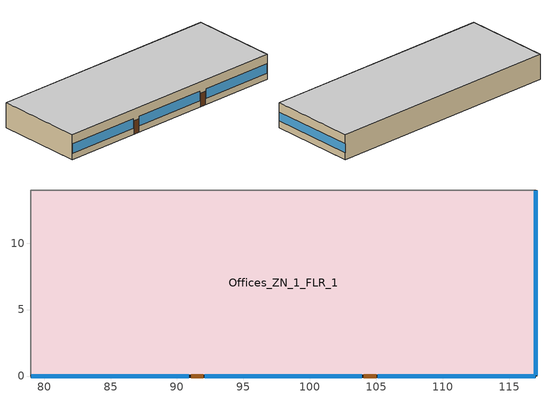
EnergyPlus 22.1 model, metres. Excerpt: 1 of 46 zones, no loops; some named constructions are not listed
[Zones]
Offices_ZN_1_FLR_1
 floor ground (Offices_ZN_1_FLR_1_Floor_Ffactor): 79,14 117,14 117,0 79,0 z0
 wall outside (nonres_ext_wall_grd): 79,0 117,0 117,14 z0:4
 wall to Gym_ZN_1_FLR_1 (int_wall): 117,14 79,14 z0:4
 wall to Lobby_ZN_1_FLR_1 (int_wall): 79,14 79,0 z0:4
 window (NonresWindow_U_0.369_SHGC_0.357): 117,0.05 117,13.95 z1.1:2.51; 79.05,0 90.87,0 / 92.09,0 103.91,0 / 105.13,0 116.95,0 z1:2.5
 door (Swinging Door_con): 91.08,0 91.99,0 / 104.08,0 104.99,0 z0:2.13
 ceiling to Offices_ZN_1_FLR_2 (int_slab_ceiling): 79,0 117,0 117,14 79,14 z4
[EnergyManagementSystem:Actuator]
Name | Actuated Component Unique | Actuated Component Type | Actuated Component Control Type
mCl2_Pod_1_ZN_1_FLR_2_LAr | Mult_Class_2_Pod_1_ZN_1_FLR_2_lights | Lights | Electricity Rate
cCL1_Pod_2_ZN_1_FLR_2_LAr | Corner_Class_1_Pod_2_ZN_1_FLR_2_lights | Lights | Electricity Rate
mCl1_Pod_2_ZN_1_FLR_2_LAr | Mult_Class_1_Pod_2_ZN_1_FLR_2_lights | Lights | Electricity Rate
cPOD2_ZN_1_FLR_2_LAr | Corridor_Pod_2_ZN_1_FLR_2_lights | Lights | Electricity Rate
cCL2_Pod_2_ZN_1_FLR_2_LAr | Corner_Class_2_Pod_2_ZN_1_FLR_2_lights | Lights | Electricity Rate
mCl2_Pod_2_ZN_1_FLR_2_LAr | Mult_Class_2_Pod_2_ZN_1_FLR_2_lights | Lights | Electricity Rate
cCL1_Pod_3_ZN_1_FLR_2_LAr | Corner_Class_1_Pod_3_ZN_1_FLR_2_lights | Lights | Electricity Rate
mCl1_Pod_3_ZN_1_FLR_2_LAr | Mult_Class_1_Pod_3_ZN_1_FLR_2_lights | Lights | Electricity Rate
cPOD3_ZN_1_FLR_2_LAr | Corridor_Pod_3_ZN_1_FLR_2_lights | Lights | Electricity Rate
cCL2_Pod_3_ZN_1_FLR_2_LAr | Corner_Class_2_Pod_3_ZN_1_FLR_2_lights | Lights | Electricity Rate
mCl2_Pod_3_ZN_1_FLR_2_LAr | Mult_Class_2_Pod_3_ZN_1_FLR_2_lights | Lights | Electricity Rate
Main_Corridor_ZN_1_FLR_2_LAr | Main_Corridor_ZN_1_FLR_2_lights | Lights | Electricity Rate
Lobby_ZN_1_FLR_2_LAr | Lobby_ZN_1_FLR_2_lights | Lights | Electricity Rate
Mech_ZN_1_FLR_2_LAr | Mech_ZN_1_FLR_2_lights | Lights | Electricity Rate
BATHROOMS_ZN_1_FLR_2_LAr | BATHROOMS_ZN_1_FLR_2_lights | Lights | Electricity Rate
Offices_ZN_1_FLR_2_LAr | Offices_ZN_1_FLR_2_lights | Lights | Electricity Rate
LMC_ZN_1_FLR_2_LAr | Library_Media_Center_ZN_1_FLR_2_lights | Lights | Electricity Rate
vav_pod_1_MAX_OA_FRAC | VAV_POD_1 Max OA Fraction | Schedule:Constant | Schedule Value
vav_pod_2_MAX_OA_FRAC | VAV_POD_2 Max OA Fraction | Schedule:Constant | Schedule Value
vav_pod_3_MAX_OA_FRAC | VAV_POD_3 Max OA Fraction | Schedule:Constant | Schedule Value
vav_other_MAX_OA_FRAC | VAV_OTHER Max OA Fraction | Schedule:Constant | Schedule Value
CLGSETP_SCH_Actuator | CLGSETP_SCH_Yes_Optimum | Schedule:Compact | Schedule Value
CLGSETP_SCH_w_SB_Actuator | CLGSETP_SCH_Yes_Optimum_w_SB | Schedule:Compact | Schedule Value
HTGSETP_SCH_Actuator | HTGSETP_SCH_Yes_Optimum | Schedule:Compact | Schedule Value
HTGSETP_SCH_w_SB_Actuator | HTGSETP_SCH_Yes_Optimum_w_SB | Schedule:Compact | Schedule Value
BoilerCurve | HeatSys1 BOILER EFFICIENCY CURVE | Curve | Curve Result
[AvailabilityManager:NightCycle] Applicability Schedule=Always_On; Fan Schedule=HVACOperationSchd; Control Type=CycleOnAny; Thermostat Tolerance {deltaC}=1; Cycling Run Time Control Type=FixedRunTime; Cycling Run Time {s}=1800
VAV_POD_1 Availability Manager; VAV_POD_2 Availability Manager; VAV_POD_3 Availability Manager; VAV_OTHER Availability Manager; PSZ-AC_3:7 Availability Manager; PSZ-AC_1:5 Availability Manager; PSZ-AC_2:6 Availability Manager; PSZ-AC_4:8 Availability Manager; PSZ-AC_5:9 Availability Manager
[Schedule:Compact]
PV_SCH; ALWAYS_ON: Through: 12/31, For: AllDays, Until: 24:00, 1
Offices Binary Occupancy: Through: 6/30, For: Weekdays, Until: 01:00, 0, Until: 02:00, 0, Until: 03:00, 0, Until: 04:00, 0, Until: 05:00, 0, Until: 06:00, 0, Until: 07:00, 0, Until: 08:00, 0, Until: 09:00, 1, Until: 10:00, 1, Until: 11:00, 1, Until: 12:00, 1, Until: 13:00, 1, Until: 14:00, 1, Until: 15:00, 1, Until: 16:00, 1, Until: 17:00, 1, Until: 18:00, 1, Until: 19:00, 1, Until: 21:00, 1, Until: 21:00, 1, Until: 22:00, 0, Until: 23:00, 0, Until: 24:00, 0, For: SummerDesignDay, Until: 08:00, 1e-09, Until: 17:00, 0.95, Until: 21:00, 0.15, Until: 24:00, 1e-09, For: WeekEnds Holidays AllOtherDays, Until: 24:00, 0, Through: 9/1, For: Weekdays, Until: 01:00, 0, Until: 02:00, 0, Until: 03:00, 0, Until: 04:00, 0, Until: 05:00, 0, Until: 06:00, 0, Until: 07:00, 0, Until: 08:00, 0, Until: 09:00, 1, Until: 10:00, 1, Until: 11:00, 1, Until: 12:00, 1, Until: 13:00, 1, Until: 14:00, 1, Until: 15:00, 1, Until: 16:00, 1, Until: 17:00, 1, Until: 18:00, 1, Until: 19:00, 1, Until: 20:00, 1, Until: 21:00, 1, Until: 22:00, 0, Until: 23:00, 0, Until: 24:00, 0, For: SummerDesignDay, Until: 24:00, 0.95, For: WeekEnds Holidays AllOtherDays, Until: 24:00, 0, Through: 12/31, For: Weekdays, Until: 01:00, 0, Until: 02:00, 0, Until: 03:00, 0, Until: 04:00, 0, Until: 05:00, 0, Until: 06:00, 0, Until: 07:00, 0, Until: 08:00, 0, Until: 09:00, 1, Until: 10:00, 1, Until: 11:00, 1, Until: 12:00, 1, Until: 13:00, 1, Until: 14:00, 1, Until: 15:00, 1, Until: 16:00, 1, Until: 17:00, 1, Until: 18:00, 1, Until: 19:00, 1, Until: 20:00, 1, Until: 21:00, 1, Until: 22:00, 0, Until: 23:00, 0, Until: 24:00, 0, For: SummerDesignDay, Until: 08:00, 1e-09, Until: 17:00, 0.95, Until: 21:00, 0.15, Until: 24:00, 1e-09, For: WeekEnds WinterDesignDay Holidays AllOtherDays, Until: 24:00, 0
HVACOperationSchd: Through: 12/31, For: Weekdays SummerDesignDay WinterDesignDay, Until: 07:00, 0, Until: 21:00, 1, Until: 24:00, 0, For: WeekEnds Holidays AllOtherDays, Until: 24:00, 0
HTGSETP_SCH_YES_OPTIMUM: Through: 12/31, For: SummerDesignDay, Until: 24:00, 15.6, For: WinterDesignDay, Until: 24:00, 21, For: Weekdays, Until: 06:00, 15.6, Until: 07:00, 17.8, Until: 08:00, 20, Until: 21:00, 21, Until: 24:00, 15.6, For: WeekEnds Holidays AllOtherDays, Until: 24:00, 15.6
HTGSETP_SCH_Yes_Optimum_w_SB: Through: 12/31, For: Weekdays, Until: 01:00, 15.6, Until: 02:00, 15.6, Until: 03:00, 15.6, Until: 04:00, 15.6, Until: 05:00, 15.6, Until: 06:00, 15.6, Until: 07:00, 17.8, Until: 08:00, 20, Until: 09:00, 21, Until: 10:00, 21, Until: 11:00, 21, Until: 12:00, 21, Until: 13:00, 20.4444, Until: 14:00, 21, Until: 15:00, 20.4444, Until: 16:00, 21, Until: 17:00, 21, Until: 18:00, 21, Until: 19:00, 21, Until: 20:00, 21, Until: 21:00, 21, Until: 22:00, 15.6, Until: 23:00, 15.6, Until: 24:00, 15.6, For: SummerDesignDay, Until: 24:00, 15.6, For: WinterDesignDay, Until: 24:00, 21, For: WeekEnds Holidays AllOtherDays, Until: 24:00, 15.6
CLGSETP_SCH_YES_OPTIMUM: Through: 12/31, For: SummerDesignDay, Until: 24:00, 24, For: WinterDesignDay, Until: 24:00, 29.44, For: Weekdays, Until: 06:00, 29.44, Until: 07:00, 27.8, Until: 08:00, 25.6, Until: 21:00, 24, Until: 24:00, 29.44, For: WeekEnds Holidays AllOtherDays, Until: 24:00, 29.44
CLGSETP_SCH_Yes_Optimum_w_SB: Through: 12/31, For: Weekdays, Until: 01:00, 29.44, Until: 02:00, 29.44, Until: 03:00, 29.44, Until: 04:00, 29.44, Until: 05:00, 29.44, Until: 06:00, 29.44, Until: 07:00, 27.8, Until: 08:00, 25.6, Until: 09:00, 24, Until: 10:00, 24, Until: 11:00, 24, Until: 12:00, 24, Until: 13:00, 24.5556, Until: 14:00, 24, Until: 15:00, 24.5556, Until: 16:00, 24, Until: 17:00, 24, Until: 18:00, 24, Until: 19:00, 24, Until: 20:00, 24, Until: 21:00, 24, Until: 22:00, 29.44, Until: 23:00, 29.44, Until: 24:00, 29.44, For: SummerDesignDay, Until: 24:00, 24, For: WinterDesignDay, Until: 24:00, 29.44, For: WeekEnds Holidays AllOtherDays, Until: 24:00, 29.44
[Schedule:Constant]
VAV_POD_1 Max OA Fraction; VAV_POD_2 Max OA Fraction; VAV_POD_3 Max OA Fraction; VAV_OTHER Max OA Fraction: 1
[Curve:Quadratic]
Name | Coefficient1 Constant | Coefficient2 x | Coefficient3 x**2 | Minimum Value of x | Maximum Value of x
RACK1_RackCOPfTCurve | 1.7603 | -0.0377 | 0.0004 | 10 | 35
RACK1_RackCondFanCurve2 | 0 | 0.0286 | 0 | 0 | 35
RACK2_RackCOPfTCurve | 1 | 0 | 0 | 0 | 50
HeatSys1 Boiler Efficiency Curve | 1 | 0 | 0 | 0 | 1
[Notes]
The DOE Prototype Building Models were developed by Pacific Northwest National Laboratory (PNNL), under contract with the U.S.
Department of Energy (DOE).  These building models were derived from DOE's Commercial Reference Building Models with modifications
based on input from the ASHRAE Standard 90.1 committee, the Advanced Energy Design Guide series, and building industry experts. The
prototypes models were developed to quantify energy saving impacts from newly published editions of ASHRAE Standard 90.1, 189.1, IECC,
and other energy codes and standards.  The basic building descriptions can be found in the Scorecards posted at www.energycodes.gov
website. The recommended citation of the prototype models is
DOE and PNNL. 2023. Commercial Prototype Building Models, Richland, WA, Pacific Northwest National Laboratory. Available at https://www.energycodes.gov/development/commercial/prototype_models.
Detailed descriptions of the prototype model development and addenda modeling strategies can be found in the following  reports:
Maddox D.E., J. Zhang, Y. Xie, W. Xu, X. Liu, S. Wang, and M.I. Rosenberg. 2022. Energy and Energy Cost Savings Analysis of the 2021 IECC
for Commercial Buildings. PNNL-32816. Richland, WA: Pacific Northwest National Laboratory.
Zhang J., M.I. Rosenberg, J. Lerond, Y. Xie, C. Chandrasekharan Nambiar, Y. Chen, and R. Hart, et al. 2021. Energy Savings Analysis:
ANSI/ASHRAE/IES Standard 90.1-2019. PNNL-31488. Richland, WA: Pacific Northwest National Laboratory.
Zhang, J., Y. Chen, Y. Xie, M. Rosenberg, R. Hart. Energy and Energy Cost Savings Analysis of the 2018 IECC for Commercial Buildings.
2018. PNNL-28125. Richland, WA: Pacific Northwest National Laboratory.
DOE. 2017. Energy Savings Analysis: ANSI/ASHRAE/IES Standard 90.1-2016. Prepared by Athalye, R.A, M.A. Halverson, M.I. Rosenberg, B. Liu,
J. Zhang, R. Hart, V.V. Mendon, S. Goel, Y. Chen, Y. Xie, and M. Zhao, Richland, WA, Pacific Northwest National Laboratory. https://www.energycodes.gov/sites/default/files/documents/02202018_Standard_90.1-2016_Determination_TSD.pdf.
Zhang, J., Y. Xie, R.A. Athalye, J. Zhuge, M. Rosenberg, R. Hart, and B. Liu. Energy and Energy Cost Savings Analysis of the 2015 IECC
for Commercial Buildings. 2015. PNNL-24269 Rev. 1. Richland, WA: Pacific Northwest National
Laboratory. https://www.energycodes.gov/sites/default/files/documents/2015_IECC_Commercial_Analysis.pdf.
Halverson M.A., M.I. Rosenberg, W. Wang, J. Zhang, V.V. Mendon, R.A. Athalye, Y. Xie, R. Hart, S. Goel, 2014. ANSI/ASHRAE/IES Standard
90.1-2013 Determination of Energy Savings: Quantitative Analysis, PNNL-23479. Richland, WA: Pacific Northwest National Laboratory. https://www.energycodes.gov/sites/default/files/documents/901-2013_finalCommercialDeterminationQuantitativeAnalysis_TSD_0.pdf.
Goel S., R.A. Athalye, W. Wang, J. Zhang, M.I. Rosenberg, Y. Xie, and R. Hart, et al. 2014. Enhancements to ASHRAE Standard 90.1
Prototype Building Models. PNNL-23269. Richland, WA: Pacific Northwest National Laboratory. https://www.pnnl.gov/main/publications/external/technical_reports/PNNL-23269.pdf.
Zhang J., R.A. Athalye, R. Hart, M.I. Rosenberg, Y. Xie, S. Goel, and V.V. Mendon, et al. 2013. Energy and Energy Cost Savings Analysis
of the IECC for Commercial Buildings. PNNL-22760. Richland, WA: Pacific Northwest National Laboratory. http://www.pnnl.gov/main/publications/external/technical_reports/PNNL-22760.pdf.
Thornton B.A., M.I. Rosenberg, E.E. Richman, W. Wang, Y. Xie, J. Zhang, H. Cho, VV Mendon, R.A. Athalye, and B. Liu. 2011. Achieving
the 30% Goal: Energy and Cost Savings Analysis of ASHRAE Standard 90.1-2010. PNNL-20405. Richland, WA: Pacific Northwest National
Laboratory.  https://www.energycodes.gov/sites/default/files/documents/BECP_Energy_Cost_Savings_STD2010_May2011_v00.pdf.
WeatherFile:  USA_NY_New.York-John.F.Kennedy.Intl.AP.744860_TMY3.epw
GPARM parameters as input:
Case = ASHRAE901_SchoolSecondary_STD2022_NewYork
AnalysisPurpose = ProgressIndicator
AnalysisCodeName = ASHRAE901
AnalysisAmendment = NoneAmend
AnalysisPrototype = SchoolSecondary
AnalysisScope = National
AnalysisState = National
AnalysisCity = USA_NY_NewYork
AnalysisCustomFlag = Default
hvac_autogen = Default
daylighting_control = yes
sidelighting_control = yes_AY
audi_sidelighting_control = yes
roof_emissivity = 0.9
roof_solar_absorp = 0.77
exterior_lights_watts = 0
exterior_lights_watts_a = 453.7
exterior_lights_watts_b = 2195.85
wcc_economizer = DifferentialEnthalpy
skip_economizer_control = No
DX_damper_sch = MinOA_MotorizedDamper_Sched
wcc_damper_sch = MinOA_MotorizedDamper_Sched
chilledwater_pump_head = 73247.3533995408
chilledwater_pump_secondary_head = 105797.753908063
